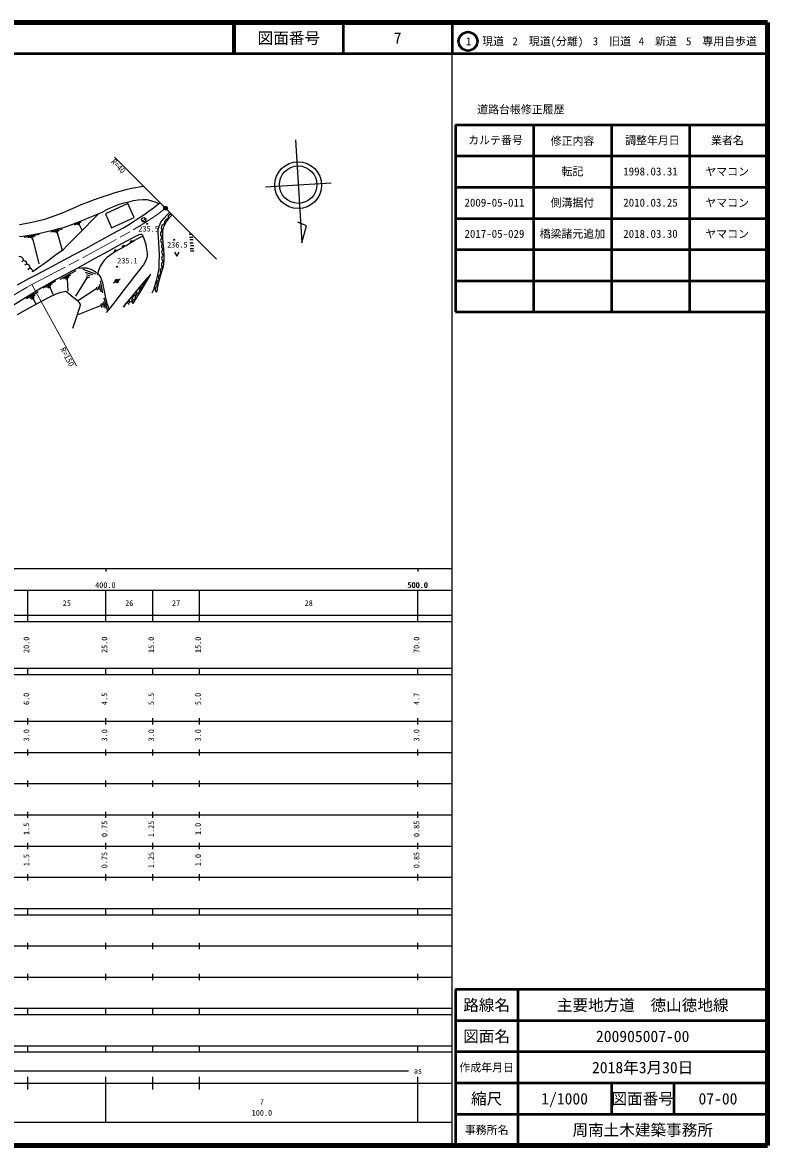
# Model space of a CAD drawing. Units: millimetres, scale not verified. Extents: x 40000 to 680000, y 20000 to 380000.
# Drawn here: x 441285 to 680000, y 20000 to 380000 of the extents above; entities that cross this region are included whole.
import ezdxf
from ezdxf.enums import TextEntityAlignment as Align

# ---------------------------------------------------------------- set-up
doc = ezdxf.new("R2010")
doc.units = ezdxf.units.MM
doc.header["$LTSCALE"] = 1000
doc.header["$PDMODE"] = 32
doc.header["$PDSIZE"] = 500
doc.linetypes.add('CHAIN', pattern=[18.5, 12, -1.5, 3.5, -1.5])
for name, color, linetype, lineweight in [('M-BGD', 7, 'Continuous', 25), ('M-BMK', 2, 'CHAIN', 13), ('M-BMK-OTRS', 5, 'Continuous', 25), ('M-BMK-SRVR', 3, 'Continuous', 25), ('M-STR-HTXT', 7, 'Continuous', 13), ('M-TTL', 2, 'Continuous', 140), ('M-TTL-BAND', 7, 'Continuous', 25), ('M-TTL-FRAM', 2, 'Continuous', 50), ('M-TTL-LINE', 7, 'Continuous', 50)]:
    doc.layers.add(name, color=color, linetype=linetype, lineweight=lineweight)
doc.layers.add('M-OTRS', color=6, linetype='Continuous')
doc.layers.add('M-TTL-TXT', color=7, linetype='Continuous')
doc.styles.add('ＭＳ ゴシック', font='')
doc.styles.get('ＭＳ ゴシック').set_extended_font_data('MS Gothic')

msp = doc.modelspace()

# ---------------------------------------------------------------- hatches: boundary and pattern name
at = {"layer": 'M-BGD'}
for points in [[(476679, 309824, 0.82183), (475827, 309318)], [(471542, 306869, 0.82183), (470689, 306365)], [(474086, 308295, 0.82183), (473223, 307806)], [(472054, 297137, 1), (470954, 297137, 1)]]:
    msp.add_hatch(color=256, dxfattribs=at).paths.add_polyline_path(points)

# ---------------------------------------------------------------- linework, layer by layer
for p, q in [((480305, 316851), (480732, 317157)), ((450340, 312845), (454154, 313895)), ((451258, 312839), (453084, 313341)), ((457947, 315179), (460102, 316102)), ((458700, 315229), (459689, 315653)), ((459221, 315181), (459629, 315356)), ((459425, 315268), (460380, 313306)), ((479594, 316342), (480021, 316647)), ((441847, 311143), (446641, 312122)), ((442973, 311118), (445378, 311609)), ((443777, 311027), (444781, 311232)), ((444249, 310766), (444633, 310845)), ((444419, 310444), (444746, 310510)), ((444582, 310477), (446556, 302585)), ((451893, 312754), (452681, 312971)), ((452172, 312571), (452550, 312675)), ((452361, 312623), (454038, 306975)), ((494664, 312169), (495715, 312157)), ((494851, 311147), (495902, 311135)), ((494880, 310405), (495931, 310394)), ((494933, 309382), (495984, 309370)), ((495050, 307595), (496101, 307583)), ((495116, 306759), (496167, 306747)), ((495126, 308494), (496177, 308482)), ((453313, 297751), (458449, 300448)), ((454568, 297902), (456754, 299050)), ((460665, 300888), (464696, 299433)), ((461385, 299990), (463676, 299163)), ((461778, 299210), (462898, 298806)), ((447935, 294937), (451997, 297164)), ((448812, 295133), (450904, 296280)), ((449313, 295123), (450483, 295764)), ((449673, 294921), (450381, 295309)), ((455171, 297936), (456292, 298524)), ((455224, 297681), (455924, 298049)), ((455574, 297865), (455823, 293869)), ((462163, 298433), (458293, 292215)), ((461697, 298601), (462630, 298265)), ((465499, 295397), (465724, 294286)), ((465876, 296054), (466366, 293631)), ((466204, 297208), (466978, 293383)), ((471038, 296844), (470404, 296444)), ((471969, 297431), (472603, 297831)), ((442530, 291515), (446298, 293787)), ((443688, 291629), (445377, 292648)), ((444141, 291611), (445061, 292165)), ((444201, 291355), (445058, 291871)), ((444630, 291613), (445520, 289819)), ((450027, 295115), (450982, 292909)), ((465132, 294690), (459211, 290880)), ((465041, 295140), (465223, 294239)), ((467397, 291748), (468404, 287882)), ((479050, 294782), (479299, 294951)), ((466494, 289265), (459009, 286285)), ((466341, 289852), (466647, 288678)), ((466817, 290009), (467154, 288714)), ((467184, 290581), (467751, 288406))]:
    msp.add_line(p, q, dxfattribs=at)
for points in [[(440307, 315286), (443279, 315768), (445629, 316330), (448400, 316992), (451438, 317980), (454109, 319024), (455997, 319786), (458270, 320799), (460144, 321639), (462422, 322544), (464335, 323255), (466769, 324122), (468837, 324794), (471021, 325466), (473055, 326050), (474851, 326515), (476906, 326980), (479276, 327407), (480045, 327569)], [(439708, 295859), (441451, 296874), (443354, 297941), (445416, 299023), (447225, 299942), (449558, 301153), (451868, 302378), (454681, 303879), (457623, 305522), (461572, 307540), (464963, 309430), (467610, 310886), (470503, 312440), (473468, 314079), (475618, 315375), (478184, 317038), (480141, 318334), (481448, 319314), (483233, 320608), (485363, 322239)], [(440324, 311416), (441518, 311510), (442796, 311726), (444694, 312055), (446981, 312460), (448701, 312911), (451091, 313448), (452980, 313945), (454718, 314434), (456528, 315046), (458473, 315722), (460155, 316389), (462104, 317228), (464238, 318120), (466033, 318824), (466990, 319280), (468568, 320192), (470473, 321047), (472355, 321741), (473877, 322208), (475360, 322549), (476805, 322920), (478354, 323100), (479965, 323281), (481153, 323281), (482351, 322939), (483720, 322483), (485040, 321991)], [(444538, 300144), (445318, 300691), (446642, 301659), (447878, 302540), (449088, 303401), (450396, 304367), (451581, 305252), (452981, 306251), (454158, 307058), (454403, 307264), (455571, 308470), (456802, 309722), (458080, 310975), (460380, 313306), (464378, 317342), (465694, 318691)], [(482892, 293370), (483330, 294368), (483696, 295550), (484342, 297620), (484805, 299617), (485049, 301182), (485135, 302935), (485196, 305388), (485062, 307397), (484989, 309485), (484892, 310983), (484757, 312631), (484782, 313605), (484929, 314388), (485635, 315935), (486708, 317262), (487574, 318277), (488448, 319148)], [(489214, 318381), (488232, 317278), (487464, 316254), (486855, 315265), (486343, 314179), (486148, 313253), (486185, 311060), (486283, 309255), (486417, 307438), (486539, 305536), (486526, 303926), (486453, 302498), (486246, 301390), (485661, 299403), (485112, 297463), (484698, 295843), (484198, 293541)], [(438329, 289391), (441694, 291550), (444145, 293012), (445490, 293839), (447312, 294977), (448458, 295600), (449384, 296108), (451591, 297372), (452815, 298060), (454598, 299017), (460420, 302103), (464623, 304397), (468953, 306743), (473156, 309139), (476708, 311114), (478690, 312064), (479111, 312144), (479371, 312107), (479726, 311791), (479881, 311481), (480203, 310701), (480538, 309746), (480786, 308823), (480941, 307845), (481114, 306779), (481213, 305986), (481238, 305230), (481009, 304264), (480532, 303073), (480036, 302324), (479330, 301462), (478853, 300855), (477490, 299077), (475513, 296469), (473468, 293828), (471584, 291455), (469335, 288568), (468096, 287068)], [(465382, 299063), (465784, 300551), (466203, 301656), (466888, 302861), (467707, 303963), (468570, 304915), (469672, 305718), (470997, 306567), (472803, 307569), (474486, 308521), (475662, 309220), (477100, 310073), (478283, 310706), (479095, 311207), (479863, 311525)], [(490045, 306363), (490760, 305068), (491476, 306363)], [(440149, 305088), (440674, 304997), (441032, 304758), (441300, 304520), (441390, 304311), (441539, 304003), (441499, 303665), (441131, 303287)], [(441499, 303665), (441810, 303669), (442069, 303618), (442264, 303438), (442453, 303183), (442541, 302943), (442620, 302642), (442314, 302420), (442023, 302166)], [(442620, 302642), (442848, 302571), (443074, 302464), (443218, 302340), (443523, 301868), (443676, 301540), (443658, 301246), (443042, 300758)], [(443658, 301246), (443891, 301242), (444052, 301096), (444195, 300906), (444412, 300656), (444466, 300379), (444540, 300146), (444371, 299968)], [(458780, 301234), (460249, 301336), (461811, 301308), (463205, 300957), (464598, 300197), (465762, 299154), (466330, 298302), (466918, 296678), (467056, 295872), (467304, 294385), (467551, 293387), (467763, 292074), (468065, 290873), (468340, 289866), (468588, 289197), (468955, 288108)], [(476771, 289863), (477737, 291527), (479023, 293532), (480291, 295632), (482374, 299267), (480273, 296922), (473514, 288839)], [(476489, 290582), (476396, 290881), (476399, 291111), (476432, 291306), (476503, 291498), (476549, 291647), (476614, 291822), (476763, 292066), (476909, 292248), (477053, 292405), (477147, 292502), (477247, 292593), (477345, 292658), (477533, 292723), (477777, 292739), (477784, 293124), (477797, 293474), (477888, 293692), (477940, 293841), (478070, 294171), (478155, 294389), (478389, 294586), (478606, 294690), (478834, 294726), (479050, 294782), (479026, 295016), (479036, 295195), (479081, 295354), (479221, 295663)], [(479299, 294951), (479444, 295125), (479529, 295223), (479647, 295336), (479750, 295401), (479837, 295436), (479943, 295478), (480177, 295442)], [(480171, 296233), (480061, 296216), (479948, 296227), (479872, 296235), (479810, 296258), (479756, 296303)], [(479943, 295478), (479963, 295692), (479988, 295865), (480043, 295988), (480083, 296083), (480171, 296233), (480214, 296303), (480296, 296469), (480394, 296604), (480474, 296697), (480534, 296760), (480617, 296815), (480702, 296847), (480813, 296870), (481010, 296886)], [(480872, 296875), (480921, 297063), (480963, 297198), (480974, 297354), (480974, 297467), (480946, 297552), (480886, 297606)], [(480974, 297410), (480998, 297583), (481024, 297665), (481091, 297796), (481256, 298018)], [(481269, 298033), (481413, 298144), (481513, 298227), (481615, 298268), (481708, 298288), (481818, 298296)], [(439735, 286339), (444074, 288841), (447596, 290746), (450290, 292132), (451819, 292872), (452406, 293131), (453569, 293516), (454175, 293670), (454665, 293804), (455146, 293833), (455521, 293602), (457515, 291985), (458852, 290967), (459400, 290160), (459765, 289593), (459631, 288964), (459093, 287379), (458410, 285022), (457324, 281870)], [(475559, 290279), (475503, 290572), (475517, 290765), (475572, 291087), (475753, 291516), (476027, 291721), (476220, 291808), (476519, 291850), (476614, 291822)], [(477527, 291552), (477468, 291847), (477543, 292067), (477642, 292438), (477777, 292739), (477897, 292954), (478152, 293169), (478384, 293377), (478564, 293476), (478807, 293557), (479060, 293593)], [(478807, 293557), (478761, 293813), (478808, 294039), (478885, 294212), (478958, 294399), (479029, 294550), (479050, 294782)], [(473961, 288710), (474069, 289277), (474278, 289753), (474576, 290110), (475203, 290068), (475378, 290068)], [(475320, 289550), (475347, 290011), (475347, 290068), (475559, 290279), (475817, 290486), (476094, 290577), (476489, 290582)], [(476489, 290582), (476630, 290815), (476744, 290987), (476890, 291179), (477039, 291344), (477250, 291455), (477406, 291516), (477527, 291552), (477656, 291578), (477774, 291586)], [(476771, 289863), (476629, 289997), (476554, 290269), (476489, 290582)]]:
    msp.add_lwpolyline(points, dxfattribs=at)
msp.add_lwpolyline([(467885, 318618), (469777, 314163), (477029, 317521), (475084, 321923)], close=True, dxfattribs=at)
for centre, radius in [((480163, 316749), 700), ((481188, 315497), 150), ((489838, 310344), 150), ((471666, 301719), 150), ((471504, 297137), 550)]:
    msp.add_circle(centre, radius, dxfattribs=at)
for centre, radius, start, end in [((487958, 315898), 1163, 84.67971, 206.89768), ((488843, 317543), 916, 66.14529, 212.02953), ((486702, 312166), 1220, 116.96759, 244.94566), ((486951, 314161), 1211, 91.42309, 228.51831), ((476303, 309487), 505, 41.83821, 199.4964), ((486471, 310170), 935, 107.84605, 258.34162), ((471165, 306533), 505, 41.77515, 199.43334), ((473703, 307965), 505, 40.68395, 198.34214), ((486824, 308381), 1028, 121.78119, 246.67492), ((487040, 306446), 1171, 122.12814, 244.61239), ((486944, 302318), 1162, 112.54048, 233.06009), ((486924, 304382), 1078, 111.00322, 246.77759), ((486085, 298312), 1224, 109.3506, 219.00971), ((486539, 300259), 1168, 104.49603, 222.69323), ((485025, 294462), 1238, 107.44428, 228.064), ((485509, 296437), 1167, 108.72211, 222.9008)]:
    msp.add_arc(centre, radius, start, end, dxfattribs=at)
at = {"layer": 'M-BMK'}
msp.add_lwpolyline([(437835, 292247), (442777, 295153), (444323, 296029), (460763, 304608), (476774, 313485), (480539, 315802), (484529, 318466), (487143, 320456)], dxfattribs=at)
at = {"layer": 'M-BMK-OTRS'}
msp.add_line((503468, 304096), (470818, 336816), dxfattribs=at)
at = {"layer": 'M-BMK-SRVR'}
for p, q in [((528810, 342336), (530761, 309364)), ((540148, 328481), (519185, 327241)), ((532246, 314833), (529490, 316019)), ((530761, 309364), (532246, 314833))]:
    msp.add_line(p, q, dxfattribs=at)
for centre, radius in [((529624, 327859), 7500), ((529624, 328017), 6000), ((487143, 320456), 600)]:
    msp.add_circle(centre, radius, dxfattribs=at)
at = {"layer": 'M-OTRS'}
msp.add_point((487143, 320456), dxfattribs=at)
at = {"layer": 'M-STR-HTXT'}
msp.add_line((444323, 296029), (458638, 269889), dxfattribs=at)
at = {"layer": 'M-TTL'}
for p, q in [((680000, 380000), (40000, 380000)), ((680000, 20000), (680000, 380000)), ((40000, 20000), (680000, 20000))]:
    msp.add_line(p, q, dxfattribs=at)
at = {"layer": 'M-TTL-BAND'}
for p, q in [((579000, 20000), (579000, 370000)), ((40000, 205000), (579000, 205000)), ((468000, 205000), (468000, 204000)), ((568000, 205000), (568000, 204000)), ((68000, 198000), (579000, 198000)), ((443000, 188000), (443000, 198000)), ((468000, 188000), (468000, 198000)), ((483000, 188000), (483000, 198000)), ((498000, 188000), (498000, 198000)), ((568000, 188000), (568000, 198000)), ((40000, 190000), (579000, 190000)), ((40000, 188000), (579000, 188000)), ((40000, 173000), (579000, 173000)), ((443000, 171000), (443000, 173000)), ((468000, 171000), (468000, 173000)), ((483000, 171000), (483000, 173000)), ((498000, 171000), (498000, 173000)), ((568000, 171000), (568000, 173000)), ((40000, 171000), (579000, 171000)), ((40000, 156000), (579000, 156000)), ((443000, 155000), (443000, 157000)), ((468000, 155000), (468000, 157000)), ((483000, 155000), (483000, 157000)), ((498000, 155000), (498000, 157000)), ((568000, 155000), (568000, 157000)), ((46000, 146000), (579000, 146000)), ((443000, 145000), (443000, 147000)), ((468000, 145000), (468000, 147000)), ((483000, 145000), (483000, 147000)), ((498000, 145000), (498000, 147000)), ((568000, 145000), (568000, 147000)), ((443000, 135000), (443000, 137000)), ((468000, 135000), (468000, 137000)), ((483000, 135000), (483000, 137000)), ((498000, 135000), (498000, 137000)), ((568000, 135000), (568000, 137000)), ((52000, 136000), (579000, 136000)), ((46000, 126000), (579000, 126000)), ((443000, 125000), (443000, 127000)), ((468000, 125000), (468000, 127000)), ((483000, 125000), (483000, 127000)), ((498000, 125000), (498000, 127000)), ((568000, 125000), (568000, 127000)), ((52000, 116000), (579000, 116000)), ((443000, 115000), (443000, 117000)), ((468000, 115000), (468000, 117000)), ((483000, 115000), (483000, 117000)), ((498000, 115000), (498000, 117000)), ((568000, 115000), (568000, 117000)), ((46000, 106000), (579000, 106000)), ((443000, 105000), (443000, 107000)), ((468000, 105000), (468000, 107000)), ((483000, 105000), (483000, 107000)), ((498000, 105000), (498000, 107000)), ((568000, 105000), (568000, 107000)), ((40000, 96000), (579000, 96000)), ((40000, 94000), (579000, 94000)), ((443000, 94000), (443000, 96000)), ((468000, 94000), (468000, 96000)), ((483000, 94000), (483000, 96000)), ((498000, 94000), (498000, 96000)), ((568000, 94000), (568000, 96000)), ((49000, 84000), (579000, 84000)), ((443000, 83000), (443000, 85000)), ((468000, 83000), (468000, 85000)), ((483000, 83000), (483000, 85000)), ((498000, 83000), (498000, 85000)), ((568000, 83000), (568000, 85000)), ((40000, 74000), (579000, 74000)), ((443000, 73000), (443000, 75000)), ((468000, 73000), (468000, 75000)), ((483000, 73000), (483000, 75000)), ((498000, 73000), (498000, 75000)), ((568000, 73000), (568000, 75000)), ((40000, 64000), (579000, 64000)), ((40000, 62000), (579000, 62000)), ((443000, 62000), (443000, 64000)), ((468000, 62000), (468000, 64000)), ((483000, 62000), (483000, 64000)), ((498000, 62000), (498000, 64000)), ((568000, 62000), (568000, 64000)), ((40000, 52000), (579000, 52000)), ((443000, 50000), (443000, 52000)), ((468000, 50000), (468000, 52000)), ((483000, 50000), (483000, 52000)), ((498000, 50000), (498000, 52000)), ((568000, 50000), (568000, 52000)), ((40000, 50000), (579000, 50000)), ((71000, 44000), (565000, 44000)), ((40000, 40000), (579000, 40000)), ((443000, 38000), (443000, 42000)), ((468000, 27500), (468000, 42000)), ((483000, 38000), (483000, 42000)), ((498000, 38000), (498000, 42000)), ((568000, 27500), (568000, 42000)), ((68000, 27500), (579000, 27500))]:
    msp.add_line(p, q, dxfattribs=at)
at = {"layer": 'M-TTL-FRAM'}
for p, q in [((580000, 347197), (580000, 287197)), ((580000, 347197), (680000, 347197)), ((580000, 287197), (680000, 287197)), ((680000, 70000), (580000, 70000)), ((580000, 70000), (580000, 20000))]:
    msp.add_line(p, q, dxfattribs=at)
at = {"layer": 'M-TTL-LINE'}
for p, q in [((508747, 380000), (508747, 370000)), ((509247, 380000), (509247, 370000)), ((543997, 380000), (543997, 370000)), ((579000, 380000), (579000, 370000)), ((40000, 370000), (680000, 370000)), ((605000, 347197), (605000, 287197)), ((630000, 347197), (630000, 287197)), ((655000, 347197), (655000, 287197)), ((580000, 337197), (680000, 337197)), ((580000, 327197), (680000, 327197)), ((580000, 317197), (680000, 317197)), ((580000, 307197), (680000, 307197)), ((580000, 297197), (680000, 297197)), ((600000, 70000), (600000, 20000)), ((680000, 60000), (580000, 60000)), ((680000, 50000), (580000, 50000)), ((680000, 40000), (580000, 40000)), ((630000, 40000), (630000, 30000)), ((650000, 40000), (650000, 30000)), ((680000, 30000), (580000, 30000))]:
    msp.add_line(p, q, dxfattribs=at)
msp.add_circle((584031, 373958), 3000, dxfattribs=at)

# ---------------------------------------------------------------- texts
at = {"layer": 'M-BGD', "style": 'ＭＳ ゴシック'}
for s, p in [('235.5', (481692, 312434)), ('236.5', (490911, 307271)), ('235.1', (474915, 302200))]:
    msp.add_text(s, height=1833, dxfattribs=at).set_placement(p, align=Align.BOTTOM_CENTER)
at = {"layer": 'M-STR-HTXT', "style": 'ＭＳ ゴシック'}
for s, rotation, p in [('R=40', 313.091, (470935, 332941)), ('R=150', 297.951, (454347, 272115))]:
    msp.add_text(s, height=1833, rotation=rotation, dxfattribs=at).set_placement(p, align=Align.BOTTOM_CENTER)
at = {"layer": 'M-TTL-BAND', "style": 'ＭＳ ゴシック'}
for s, p in [('400.0', (467844, 198195)), ('500.0', (567844, 198195)), ('500.0', (568000, 198195)), ('25', (455500, 192405)), ('26', (475500, 192405)), ('27', (490500, 192405)), ('28', (533000, 192405)), ('as', (568000, 42500)), ('7', (518000, 32523)), ('100.0', (518000, 29033))]:
    msp.add_text(s, height=1833, dxfattribs=at).set_placement(p, align=Align.BOTTOM_CENTER)
for s, p in [('20.0', (444000, 180500)), ('25.0', (469000, 180500)), ('15.0', (484000, 180500)), ('15.0', (499000, 180500)), ('70.0', (569000, 180500)), ('6.0', (444000, 163174)), ('4.5', (469000, 163174)), ('5.5', (484000, 163174)), ('5.0', (499000, 163174)), ('4.7', (569000, 163174)), ('3.0', (444000, 151500)), ('3.0', (469000, 151500)), ('3.0', (484000, 151500)), ('3.0', (499000, 151500)), ('3.0', (569000, 151500)), ('1.5', (444000, 121500)), ('0.75', (469000, 121500)), ('1.25', (484000, 121500)), ('1.0', (499000, 121500)), ('0.85', (569000, 121500)), ('1.5', (444000, 111500)), ('0.75', (469000, 111500)), ('1.25', (484000, 111500)), ('1.0', (499000, 111500)), ('0.85', (569000, 111500))]:
    msp.add_text(s, height=1833, rotation=90, dxfattribs=at).set_placement(p, align=Align.BOTTOM_CENTER)
at = {"layer": 'M-TTL-TXT', "style": 'ＭＳ ゴシック'}
for s, height, p in [('図面番号', 3666, (526622, 375000)), ('7', 3666, (561497, 375000)), ('1\u3000現道', 2566, (589448, 373958)), ('2\u3000現道(分離)', 2566, (609619, 373958)), ('3\u3000旧道', 2566, (630121, 373958)), ('4\u3000新道', 2566, (644824, 373958)), ('5\u3000専用自歩道', 2566, (665228, 373958)), ('道路台帳修正履歴', 2566, (600968, 352113)), ('カルテ番号', 2566, (592839, 342277)), ('修正内容', 2566, (617509, 342023)), ('調整年月日', 2566, (643089, 342197)), ('業者名', 2566, (667134, 342197)), ('転記', 2566, (617500, 332245)), ('1998.03.31', 2566, (642500, 332245)), ('ヤマコン', 2566, (667077, 332189)), ('2009-05-011', 2566, (592500, 322245)), ('側溝据付', 2566, (617500, 322245)), ('2010.03.25', 2566, (642500, 322245)), ('ヤマコン', 2566, (667077, 322189)), ('2017-05-029', 2566, (592500, 312245)), ('橋梁諸元追加', 2566, (617500, 312245)), ('2018.03.30', 2566, (642500, 312245)), ('ヤマコン', 2566, (667077, 312189)), ('路線名', 3666, (590000, 65000)), ('路線名', 3666, (590000, 65000)), ('主要地方道\u3000徳山徳地線', 3666, (640000, 65000)), ('図面名', 3666, (590000, 55000)), ('図面名', 3666, (590000, 55000)), ('200905007-00', 3666, (640000, 55000)), ('2018年3月30日', 3666, (640000, 45000)), ('作成年月日', 2566, (590000, 45000)), ('作成年月日', 2566, (590000, 45000)), ('縮尺', 3666, (590000, 35000)), ('縮尺', 3666, (590000, 35000)), ('1/1000', 3666, (615000, 35000)), ('図面番号', 3666, (640000, 35000)), ('図面番号', 3666, (640000, 35000)), ('07-00', 3666, (664125, 35000)), ('事務所名', 2566, (590000, 25000)), ('事務所名', 2566, (590000, 25000)), ('周南土木建築事務所', 3666, (640000, 25000))]:
    msp.add_text(s, height=height, dxfattribs=at).set_placement(p, align=Align.MIDDLE_CENTER)

doc.saveas('drawing.dxf')
